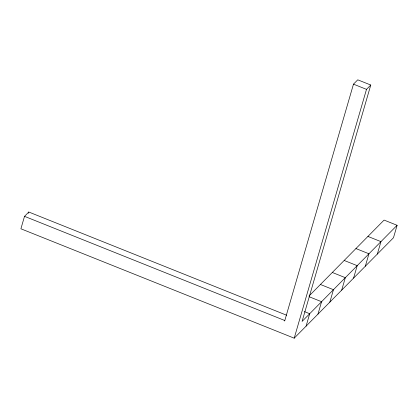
<?xml version="1.0" encoding="UTF-8"?>
<svg xmlns="http://www.w3.org/2000/svg" width="418" height="418" viewBox="0 0 418 418"><rect width="100%" height="100%" fill="white"/><g stroke="black" fill="none" stroke-linecap="round" stroke-linejoin="round"><path stroke-width="0.63" d="M286.659 315.235L28.79 212.02L24.516 216.341L20.9 228.787L294.204 338.178L393.484 237.737L397.1 225.297L384.085 220.087L309.012 296.038M28.429 213.264L28.79 212.02M284.329 321.008L284.804 320.528L353.482 84.149L357.756 79.822L370.771 85.032L302.094 321.411L397.1 225.297M294.204 338.178L366.497 89.358L370.771 85.032M306.08 326.165L309.696 313.719L304.372 311.593M317.957 314.148L321.573 301.707L309.148 296.733M329.833 302.136L333.449 289.695L320.434 284.486M341.71 290.118L345.32 277.677L332.31 272.468M353.586 278.106L357.197 265.665L344.181 260.456M365.332 266.219L368.948 253.778L355.932 248.569M377.334 254.076L380.95 241.635L367.934 236.426M353.482 84.149L366.497 89.358M24.516 216.341L284.804 320.528"/></g></svg>
